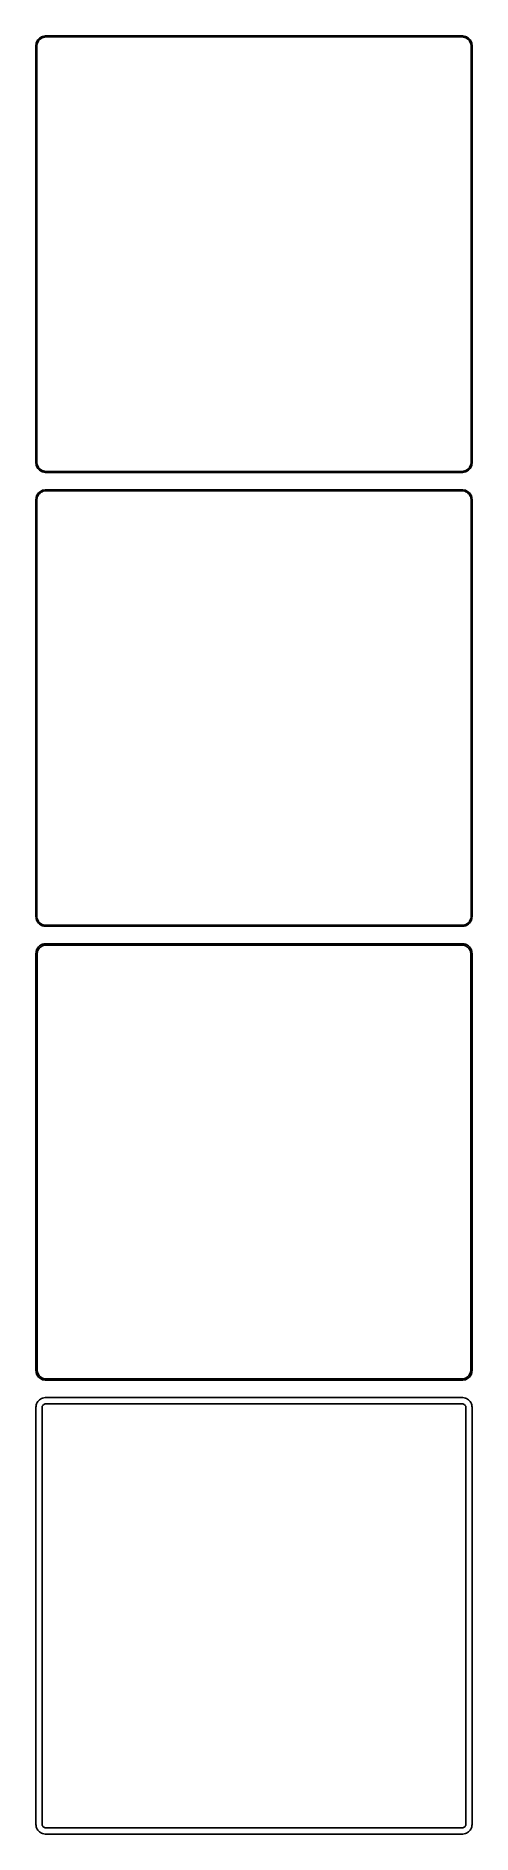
# Model space of a CAD drawing. Header units: metres. Extents: x -112 to 112, y 824 to 1750.
import ezdxf

# ---------------------------------------------------------------- set-up
doc = ezdxf.new("R2010")
doc.units = ezdxf.units.M

msp = doc.modelspace()

# ---------------------------------------------------------------- linework, layer by layer
for p, q in [((-112.461, 1746.13), (-112.5, 1745.5)), ((-112.5, 1745.5), (-112.5, 1530.5)), ((-112.343, 1746.74), (-112.461, 1746.13)), ((-112.149, 1747.34), (-112.343, 1746.74)), ((-111.882, 1747.91), (-112.149, 1747.34)), ((-112, 1745.25), (-111.963, 1745.85)), ((-112, 1530.75), (-112, 1745.25)), ((-111.963, 1745.85), (-111.851, 1746.43)), ((-111.545, 1748.44), (-111.882, 1747.91)), ((-111.851, 1746.43), (-111.666, 1747)), ((-111.666, 1747), (-111.412, 1747.54)), ((-111.145, 1748.92), (-111.545, 1748.44)), ((-111.412, 1747.54), (-111.093, 1748.04)), ((-110.687, 1749.35), (-111.145, 1748.92)), ((-111.093, 1748.04), (-110.713, 1748.5)), ((-110.713, 1748.5), (-110.278, 1748.91)), ((-110.179, 1749.72), (-110.687, 1749.35)), ((-110.278, 1748.91), (-109.795, 1749.26)), ((-109.629, 1750.02), (-110.179, 1749.72)), ((-109.795, 1749.26), (-109.272, 1749.55)), ((-109.045, 1750.26), (-109.629, 1750.02)), ((-109.272, 1749.55), (-108.718, 1749.77)), ((-108.437, 1750.41), (-109.045, 1750.26)), ((-108.718, 1749.77), (-108.14, 1749.92)), ((-107.814, 1750.49), (-108.437, 1750.41)), ((-108.14, 1749.92), (-107.548, 1749.99)), ((107.814, 1750.49), (-107.814, 1750.49)), ((-107.548, 1749.99), (107.548, 1749.99)), ((107.548, 1749.99), (108.14, 1749.92)), ((108.437, 1750.41), (107.814, 1750.49)), ((108.14, 1749.92), (108.718, 1749.77)), ((109.045, 1750.26), (108.437, 1750.41)), ((108.718, 1749.77), (109.272, 1749.55)), ((109.629, 1750.02), (109.045, 1750.26)), ((109.272, 1749.55), (109.795, 1749.26)), ((110.179, 1749.72), (109.629, 1750.02)), ((109.795, 1749.26), (110.278, 1748.91)), ((110.687, 1749.35), (110.179, 1749.72)), ((110.278, 1748.91), (110.713, 1748.5)), ((111.145, 1748.92), (110.687, 1749.35)), ((110.713, 1748.5), (111.093, 1748.04)), ((111.093, 1748.04), (111.412, 1747.54)), ((111.545, 1748.44), (111.145, 1748.92)), ((111.412, 1747.54), (111.666, 1747)), ((111.882, 1747.91), (111.545, 1748.44)), ((111.666, 1747), (111.851, 1746.43)), ((111.851, 1746.43), (111.963, 1745.85)), ((112.149, 1747.34), (111.882, 1747.91)), ((111.963, 1745.85), (112, 1745.25)), ((112, 1745.25), (112, 1530.75)), ((112.343, 1746.74), (112.149, 1747.34)), ((112.461, 1746.13), (112.343, 1746.74)), ((112.5, 1745.5), (112.461, 1746.13)), ((112.5, 1530.5), (112.5, 1745.5)), ((-112.5, 1530.5), (-112.461, 1529.87)), ((-112.461, 1529.87), (-112.343, 1529.26)), ((-111.963, 1530.15), (-112, 1530.75)), ((-111.851, 1529.57), (-111.963, 1530.15)), ((-111.666, 1529), (-111.851, 1529.57)), ((111.851, 1529.57), (111.666, 1529)), ((111.963, 1530.15), (111.851, 1529.57)), ((112, 1530.75), (111.963, 1530.15)), ((112.343, 1529.26), (112.461, 1529.87)), ((112.461, 1529.87), (112.5, 1530.5)), ((-112.343, 1529.26), (-112.149, 1528.66)), ((-112.149, 1528.66), (-111.882, 1528.09)), ((-111.882, 1528.09), (-111.545, 1527.56)), ((-111.412, 1528.46), (-111.666, 1529)), ((-111.545, 1527.56), (-111.145, 1527.08)), ((-111.093, 1527.96), (-111.412, 1528.46)), ((-111.145, 1527.08), (-110.687, 1526.65)), ((-110.713, 1527.5), (-111.093, 1527.96)), ((-110.278, 1527.09), (-110.713, 1527.5)), ((-110.687, 1526.65), (-110.179, 1526.28)), ((-109.795, 1526.74), (-110.278, 1527.09)), ((-110.179, 1526.28), (-109.629, 1525.98)), ((-109.272, 1526.45), (-109.795, 1526.74)), ((-109.629, 1525.98), (-109.045, 1525.74)), ((-108.718, 1526.23), (-109.272, 1526.45)), ((-109.045, 1525.74), (-108.437, 1525.59)), ((-108.14, 1526.08), (-108.718, 1526.23)), ((-108.437, 1525.59), (-107.814, 1525.51)), ((-107.548, 1526.01), (-108.14, 1526.08)), ((-107.814, 1525.51), (107.814, 1525.51)), ((107.548, 1526.01), (-107.548, 1526.01)), ((108.14, 1526.08), (107.548, 1526.01)), ((107.814, 1525.51), (108.437, 1525.59)), ((108.718, 1526.23), (108.14, 1526.08)), ((108.437, 1525.59), (109.045, 1525.74)), ((109.272, 1526.45), (108.718, 1526.23)), ((109.045, 1525.74), (109.629, 1525.98)), ((109.795, 1526.74), (109.272, 1526.45)), ((109.629, 1525.98), (110.179, 1526.28)), ((110.278, 1527.09), (109.795, 1526.74)), ((110.179, 1526.28), (110.687, 1526.65)), ((110.713, 1527.5), (110.278, 1527.09)), ((110.687, 1526.65), (111.145, 1527.08)), ((111.093, 1527.96), (110.713, 1527.5)), ((111.412, 1528.46), (111.093, 1527.96)), ((111.145, 1527.08), (111.545, 1527.56)), ((111.666, 1529), (111.412, 1528.46)), ((111.545, 1527.56), (111.882, 1528.09)), ((111.882, 1528.09), (112.149, 1528.66)), ((112.149, 1528.66), (112.343, 1529.26)), ((-112.461, 1512.13), (-112.5, 1511.5)), ((-112.5, 1511.5), (-112.5, 1296.5)), ((-112.343, 1512.74), (-112.461, 1512.13)), ((-112.149, 1513.34), (-112.343, 1512.74)), ((-111.882, 1513.91), (-112.149, 1513.34)), ((-112, 1511.25), (-111.963, 1511.85)), ((-112, 1296.75), (-112, 1511.25)), ((-111.963, 1511.85), (-111.851, 1512.43)), ((-111.545, 1514.44), (-111.882, 1513.91)), ((-111.851, 1512.43), (-111.666, 1513)), ((-111.666, 1513), (-111.412, 1513.54)), ((-111.145, 1514.92), (-111.545, 1514.44)), ((-111.412, 1513.54), (-111.093, 1514.04)), ((-110.687, 1515.35), (-111.145, 1514.92)), ((-111.093, 1514.04), (-110.713, 1514.5)), ((-110.713, 1514.5), (-110.278, 1514.91)), ((-110.179, 1515.72), (-110.687, 1515.35)), ((-110.278, 1514.91), (-109.795, 1515.26)), ((-109.629, 1516.02), (-110.179, 1515.72)), ((-109.795, 1515.26), (-109.272, 1515.55)), ((-109.045, 1516.26), (-109.629, 1516.02)), ((-109.272, 1515.55), (-108.718, 1515.77)), ((-108.437, 1516.41), (-109.045, 1516.26)), ((-108.718, 1515.77), (-108.14, 1515.92)), ((-107.814, 1516.49), (-108.437, 1516.41)), ((-108.14, 1515.92), (-107.548, 1515.99)), ((107.814, 1516.49), (-107.814, 1516.49)), ((-107.548, 1515.99), (107.548, 1515.99)), ((107.548, 1515.99), (108.14, 1515.92)), ((108.437, 1516.41), (107.814, 1516.49)), ((108.14, 1515.92), (108.718, 1515.77)), ((109.045, 1516.26), (108.437, 1516.41)), ((108.718, 1515.77), (109.272, 1515.55)), ((109.629, 1516.02), (109.045, 1516.26)), ((109.272, 1515.55), (109.795, 1515.26)), ((110.179, 1515.72), (109.629, 1516.02)), ((109.795, 1515.26), (110.278, 1514.91)), ((110.687, 1515.35), (110.179, 1515.72)), ((110.278, 1514.91), (110.713, 1514.5)), ((111.145, 1514.92), (110.687, 1515.35)), ((110.713, 1514.5), (111.093, 1514.04)), ((111.093, 1514.04), (111.412, 1513.54)), ((111.545, 1514.44), (111.145, 1514.92)), ((111.412, 1513.54), (111.666, 1513)), ((111.882, 1513.91), (111.545, 1514.44)), ((111.666, 1513), (111.851, 1512.43)), ((111.851, 1512.43), (111.963, 1511.85)), ((112.149, 1513.34), (111.882, 1513.91)), ((111.963, 1511.85), (112, 1511.25)), ((112, 1511.25), (112, 1296.75)), ((112.343, 1512.74), (112.149, 1513.34)), ((112.461, 1512.13), (112.343, 1512.74)), ((112.5, 1511.5), (112.461, 1512.13)), ((112.5, 1296.5), (112.5, 1511.5)), ((-112.5, 1296.5), (-112.461, 1295.87)), ((-112.461, 1295.87), (-112.343, 1295.26)), ((-112.343, 1295.26), (-112.149, 1294.66)), ((-112.149, 1294.66), (-111.882, 1294.09)), ((-111.963, 1296.15), (-112, 1296.75)), ((-111.851, 1295.57), (-111.963, 1296.15)), ((-111.882, 1294.09), (-111.545, 1293.56)), ((-111.666, 1295), (-111.851, 1295.57)), ((-111.412, 1294.46), (-111.666, 1295)), ((-111.545, 1293.56), (-111.145, 1293.08)), ((-111.093, 1293.96), (-111.412, 1294.46)), ((-111.145, 1293.08), (-110.687, 1292.65)), ((-110.713, 1293.5), (-111.093, 1293.96)), ((-110.278, 1293.09), (-110.713, 1293.5)), ((-110.687, 1292.65), (-110.179, 1292.28)), ((-109.795, 1292.74), (-110.278, 1293.09)), ((-110.179, 1292.28), (-109.629, 1291.98)), ((-109.272, 1292.45), (-109.795, 1292.74)), ((-109.629, 1291.98), (-109.045, 1291.74)), ((-108.718, 1292.23), (-109.272, 1292.45)), ((-109.045, 1291.74), (-108.437, 1291.59)), ((-108.14, 1292.08), (-108.718, 1292.23)), ((-108.437, 1291.59), (-107.814, 1291.51)), ((-107.548, 1292.01), (-108.14, 1292.08)), ((-107.814, 1291.51), (107.814, 1291.51)), ((107.548, 1292.01), (-107.548, 1292.01)), ((108.14, 1292.08), (107.548, 1292.01)), ((107.814, 1291.51), (108.437, 1291.59)), ((108.718, 1292.23), (108.14, 1292.08)), ((108.437, 1291.59), (109.045, 1291.74)), ((109.272, 1292.45), (108.718, 1292.23)), ((109.045, 1291.74), (109.629, 1291.98)), ((109.795, 1292.74), (109.272, 1292.45)), ((109.629, 1291.98), (110.179, 1292.28)), ((110.278, 1293.09), (109.795, 1292.74)), ((110.179, 1292.28), (110.687, 1292.65)), ((110.713, 1293.5), (110.278, 1293.09)), ((110.687, 1292.65), (111.145, 1293.08)), ((111.093, 1293.96), (110.713, 1293.5)), ((111.412, 1294.46), (111.093, 1293.96)), ((111.145, 1293.08), (111.545, 1293.56)), ((111.666, 1295), (111.412, 1294.46)), ((111.545, 1293.56), (111.882, 1294.09)), ((111.851, 1295.57), (111.666, 1295)), ((111.963, 1296.15), (111.851, 1295.57)), ((111.882, 1294.09), (112.149, 1294.66)), ((112, 1296.75), (111.963, 1296.15)), ((112.149, 1294.66), (112.343, 1295.26)), ((112.343, 1295.26), (112.461, 1295.87)), ((112.461, 1295.87), (112.5, 1296.5)), ((-112.149, 1279.34), (-112.343, 1278.74)), ((-111.882, 1279.91), (-112.149, 1279.34)), ((-111.545, 1280.44), (-111.882, 1279.91)), ((-111.145, 1280.92), (-111.545, 1280.44)), ((-111.507, 1278.94), (-111.262, 1279.46)), ((-111.262, 1279.46), (-110.954, 1279.94)), ((-110.687, 1281.35), (-111.145, 1280.92)), ((-110.954, 1279.94), (-110.588, 1280.38)), ((-110.179, 1281.72), (-110.687, 1281.35)), ((-110.588, 1280.38), (-110.168, 1280.78)), ((-109.629, 1282.02), (-110.179, 1281.72)), ((-110.168, 1280.78), (-109.703, 1281.12)), ((-109.703, 1281.12), (-109.199, 1281.39)), ((-109.045, 1282.26), (-109.629, 1282.02)), ((-109.199, 1281.39), (-108.665, 1281.6)), ((-108.437, 1282.41), (-109.045, 1282.26)), ((-108.665, 1281.6), (-108.108, 1281.75)), ((-107.814, 1282.49), (-108.437, 1282.41)), ((-108.108, 1281.75), (-107.537, 1281.82)), ((107.814, 1282.49), (-107.814, 1282.49)), ((-107.537, 1281.82), (107.537, 1281.82)), ((107.537, 1281.82), (108.108, 1281.75)), ((108.437, 1282.41), (107.814, 1282.49)), ((108.108, 1281.75), (108.665, 1281.6)), ((109.045, 1282.26), (108.437, 1282.41)), ((108.665, 1281.6), (109.199, 1281.39)), ((109.629, 1282.02), (109.045, 1282.26)), ((109.199, 1281.39), (109.703, 1281.12)), ((110.179, 1281.72), (109.629, 1282.02)), ((109.703, 1281.12), (110.168, 1280.78)), ((110.168, 1280.78), (110.588, 1280.38)), ((110.687, 1281.35), (110.179, 1281.72)), ((110.588, 1280.38), (110.954, 1279.94)), ((111.145, 1280.92), (110.687, 1281.35)), ((110.954, 1279.94), (111.262, 1279.46)), ((111.545, 1280.44), (111.145, 1280.92)), ((111.262, 1279.46), (111.507, 1278.94)), ((111.882, 1279.91), (111.545, 1280.44)), ((112.149, 1279.34), (111.882, 1279.91)), ((112.343, 1278.74), (112.149, 1279.34)), ((-112.461, 1278.13), (-112.5, 1277.5)), ((-112.5, 1277.5), (-112.5, 1062.5)), ((-112.343, 1278.74), (-112.461, 1278.13)), ((-111.828, 1277.25), (-111.792, 1277.82)), ((-111.828, 1062.75), (-111.828, 1277.25)), ((-111.792, 1277.82), (-111.685, 1278.39)), ((-111.685, 1278.39), (-111.507, 1278.94)), ((111.507, 1278.94), (111.685, 1278.39)), ((111.685, 1278.39), (111.792, 1277.82)), ((111.792, 1277.82), (111.828, 1277.25)), ((111.828, 1277.25), (111.828, 1062.75)), ((112.461, 1278.13), (112.343, 1278.74)), ((112.5, 1277.5), (112.461, 1278.13)), ((112.5, 1062.5), (112.5, 1277.5)), ((-112.5, 1062.5), (-112.461, 1061.87)), ((-112.461, 1061.87), (-112.343, 1061.26)), ((-112.343, 1061.26), (-112.149, 1060.66)), ((-112.149, 1060.66), (-111.882, 1060.09)), ((-111.882, 1060.09), (-111.545, 1059.56)), ((-111.792, 1062.18), (-111.828, 1062.75)), ((-111.685, 1061.61), (-111.792, 1062.18)), ((-111.507, 1061.06), (-111.685, 1061.61)), ((-111.545, 1059.56), (-111.145, 1059.08)), ((-111.262, 1060.54), (-111.507, 1061.06)), ((-110.954, 1060.06), (-111.262, 1060.54)), ((-111.145, 1059.08), (-110.687, 1058.65)), ((-110.588, 1059.62), (-110.954, 1060.06)), ((-110.687, 1058.65), (-110.179, 1058.28)), ((-110.168, 1059.22), (-110.588, 1059.62)), ((-110.179, 1058.28), (-109.629, 1057.98)), ((-109.703, 1058.88), (-110.168, 1059.22)), ((-109.199, 1058.61), (-109.703, 1058.88)), ((-109.629, 1057.98), (-109.045, 1057.74)), ((-108.665, 1058.4), (-109.199, 1058.61)), ((-109.045, 1057.74), (-108.437, 1057.59)), ((-108.108, 1058.25), (-108.665, 1058.4)), ((-108.437, 1057.59), (-107.814, 1057.51)), ((-107.537, 1058.18), (-108.108, 1058.25)), ((-107.814, 1057.51), (107.814, 1057.51)), ((107.537, 1058.18), (-107.537, 1058.18)), ((108.108, 1058.25), (107.537, 1058.18)), ((107.814, 1057.51), (108.437, 1057.59)), ((108.665, 1058.4), (108.108, 1058.25)), ((108.437, 1057.59), (109.045, 1057.74)), ((109.199, 1058.61), (108.665, 1058.4)), ((109.045, 1057.74), (109.629, 1057.98)), ((109.703, 1058.88), (109.199, 1058.61)), ((109.629, 1057.98), (110.179, 1058.28)), ((110.168, 1059.22), (109.703, 1058.88)), ((110.588, 1059.62), (110.168, 1059.22)), ((110.179, 1058.28), (110.687, 1058.65)), ((110.954, 1060.06), (110.588, 1059.62)), ((110.687, 1058.65), (111.145, 1059.08)), ((111.262, 1060.54), (110.954, 1060.06)), ((111.145, 1059.08), (111.545, 1059.56)), ((111.507, 1061.06), (111.262, 1060.54)), ((111.685, 1061.61), (111.507, 1061.06)), ((111.545, 1059.56), (111.882, 1060.09)), ((111.792, 1062.18), (111.685, 1061.61)), ((111.828, 1062.75), (111.792, 1062.18)), ((111.882, 1060.09), (112.149, 1060.66)), ((112.149, 1060.66), (112.343, 1061.26)), ((112.343, 1061.26), (112.461, 1061.87)), ((112.461, 1061.87), (112.5, 1062.5)), ((-110.179, 1047.72), (-110.687, 1047.35)), ((-109.629, 1048.02), (-110.179, 1047.72)), ((-109.045, 1048.26), (-109.629, 1048.02)), ((-108.437, 1048.41), (-109.045, 1048.26)), ((-107.814, 1048.49), (-108.437, 1048.41)), ((107.814, 1048.49), (-107.814, 1048.49)), ((108.437, 1048.41), (107.814, 1048.49)), ((109.045, 1048.26), (108.437, 1048.41)), ((109.629, 1048.02), (109.045, 1048.26)), ((110.179, 1047.72), (109.629, 1048.02)), ((110.687, 1047.35), (110.179, 1047.72)), ((-112.461, 1044.13), (-112.5, 1043.5)), ((-112.5, 1043.5), (-112.5, 828.5)), ((-112.343, 1044.74), (-112.461, 1044.13)), ((-112.149, 1045.34), (-112.343, 1044.74)), ((-111.882, 1045.91), (-112.149, 1045.34)), ((-111.545, 1046.44), (-111.882, 1045.91)), ((-111.145, 1046.92), (-111.545, 1046.44)), ((-110.687, 1047.35), (-111.145, 1046.92)), ((-109.36, 1043.25), (-109.343, 1043.51)), ((-109.36, 828.75), (-109.36, 1043.25)), ((-109.343, 1043.51), (-109.293, 1043.77)), ((-109.293, 1043.77), (-109.211, 1044.03)), ((-109.211, 1044.03), (-109.099, 1044.27)), ((-109.099, 1044.27), (-108.957, 1044.49)), ((-108.957, 1044.49), (-108.788, 1044.69)), ((-108.788, 1044.69), (-108.595, 1044.88)), ((-108.595, 1044.88), (-108.38, 1045.03)), ((-108.38, 1045.03), (-108.148, 1045.16)), ((-108.148, 1045.16), (-107.902, 1045.26)), ((-107.902, 1045.26), (-107.645, 1045.32)), ((-107.645, 1045.32), (-107.382, 1045.36)), ((-107.382, 1045.36), (107.382, 1045.36)), ((107.382, 1045.36), (107.645, 1045.32)), ((107.645, 1045.32), (107.902, 1045.26)), ((107.902, 1045.26), (108.148, 1045.16)), ((108.148, 1045.16), (108.38, 1045.03)), ((108.38, 1045.03), (108.595, 1044.88)), ((108.595, 1044.88), (108.788, 1044.69)), ((108.788, 1044.69), (108.957, 1044.49)), ((108.957, 1044.49), (109.099, 1044.27)), ((109.099, 1044.27), (109.211, 1044.03)), ((109.211, 1044.03), (109.293, 1043.77)), ((109.293, 1043.77), (109.343, 1043.51)), ((109.343, 1043.51), (109.36, 1043.25)), ((109.36, 1043.25), (109.36, 828.75)), ((111.145, 1046.92), (110.687, 1047.35)), ((111.545, 1046.44), (111.145, 1046.92)), ((111.882, 1045.91), (111.545, 1046.44)), ((112.149, 1045.34), (111.882, 1045.91)), ((112.343, 1044.74), (112.149, 1045.34)), ((112.461, 1044.13), (112.343, 1044.74)), ((112.5, 1043.5), (112.461, 1044.13)), ((112.5, 828.5), (112.5, 1043.5)), ((-112.5, 828.5), (-112.461, 827.873)), ((-112.461, 827.873), (-112.343, 827.257)), ((-112.343, 827.257), (-112.149, 826.659)), ((-112.149, 826.659), (-111.882, 826.091)), ((-111.882, 826.091), (-111.545, 825.561)), ((-111.545, 825.561), (-111.145, 825.077)), ((-111.145, 825.077), (-110.687, 824.647)), ((-109.343, 828.486), (-109.36, 828.75)), ((-109.293, 828.225), (-109.343, 828.486)), ((-109.211, 827.973), (-109.293, 828.225)), ((-109.099, 827.734), (-109.211, 827.973)), ((-108.957, 827.51), (-109.099, 827.734)), ((-108.788, 827.306), (-108.957, 827.51)), ((-108.595, 827.124), (-108.788, 827.306)), ((-108.38, 826.969), (-108.595, 827.124)), ((-108.148, 826.841), (-108.38, 826.969)), ((-107.902, 826.744), (-108.148, 826.841)), ((-107.645, 826.678), (-107.902, 826.744)), ((-107.382, 826.645), (-107.645, 826.678)), ((107.382, 826.645), (-107.382, 826.645)), ((107.645, 826.678), (107.382, 826.645)), ((107.902, 826.744), (107.645, 826.678)), ((108.148, 826.841), (107.902, 826.744)), ((108.38, 826.969), (108.148, 826.841)), ((108.595, 827.124), (108.38, 826.969)), ((108.788, 827.306), (108.595, 827.124)), ((108.957, 827.51), (108.788, 827.306)), ((109.099, 827.734), (108.957, 827.51)), ((109.211, 827.973), (109.099, 827.734)), ((109.293, 828.225), (109.211, 827.973)), ((109.343, 828.486), (109.293, 828.225)), ((109.36, 828.75), (109.343, 828.486)), ((110.687, 824.647), (111.145, 825.077)), ((111.145, 825.077), (111.545, 825.561)), ((111.545, 825.561), (111.882, 826.091)), ((111.882, 826.091), (112.149, 826.659)), ((112.149, 826.659), (112.343, 827.257)), ((112.343, 827.257), (112.461, 827.873)), ((112.461, 827.873), (112.5, 828.5)), ((-110.687, 824.647), (-110.179, 824.278)), ((-110.179, 824.278), (-109.629, 823.976)), ((-109.629, 823.976), (-109.045, 823.745)), ((-109.045, 823.745), (-108.437, 823.589)), ((-108.437, 823.589), (-107.814, 823.51)), ((-107.814, 823.51), (107.814, 823.51)), ((107.814, 823.51), (108.437, 823.589)), ((108.437, 823.589), (109.045, 823.745)), ((109.045, 823.745), (109.629, 823.976)), ((109.629, 823.976), (110.179, 824.278)), ((110.179, 824.278), (110.687, 824.647))]:
    msp.add_line(p, q)

doc.saveas('drawing.dxf')
